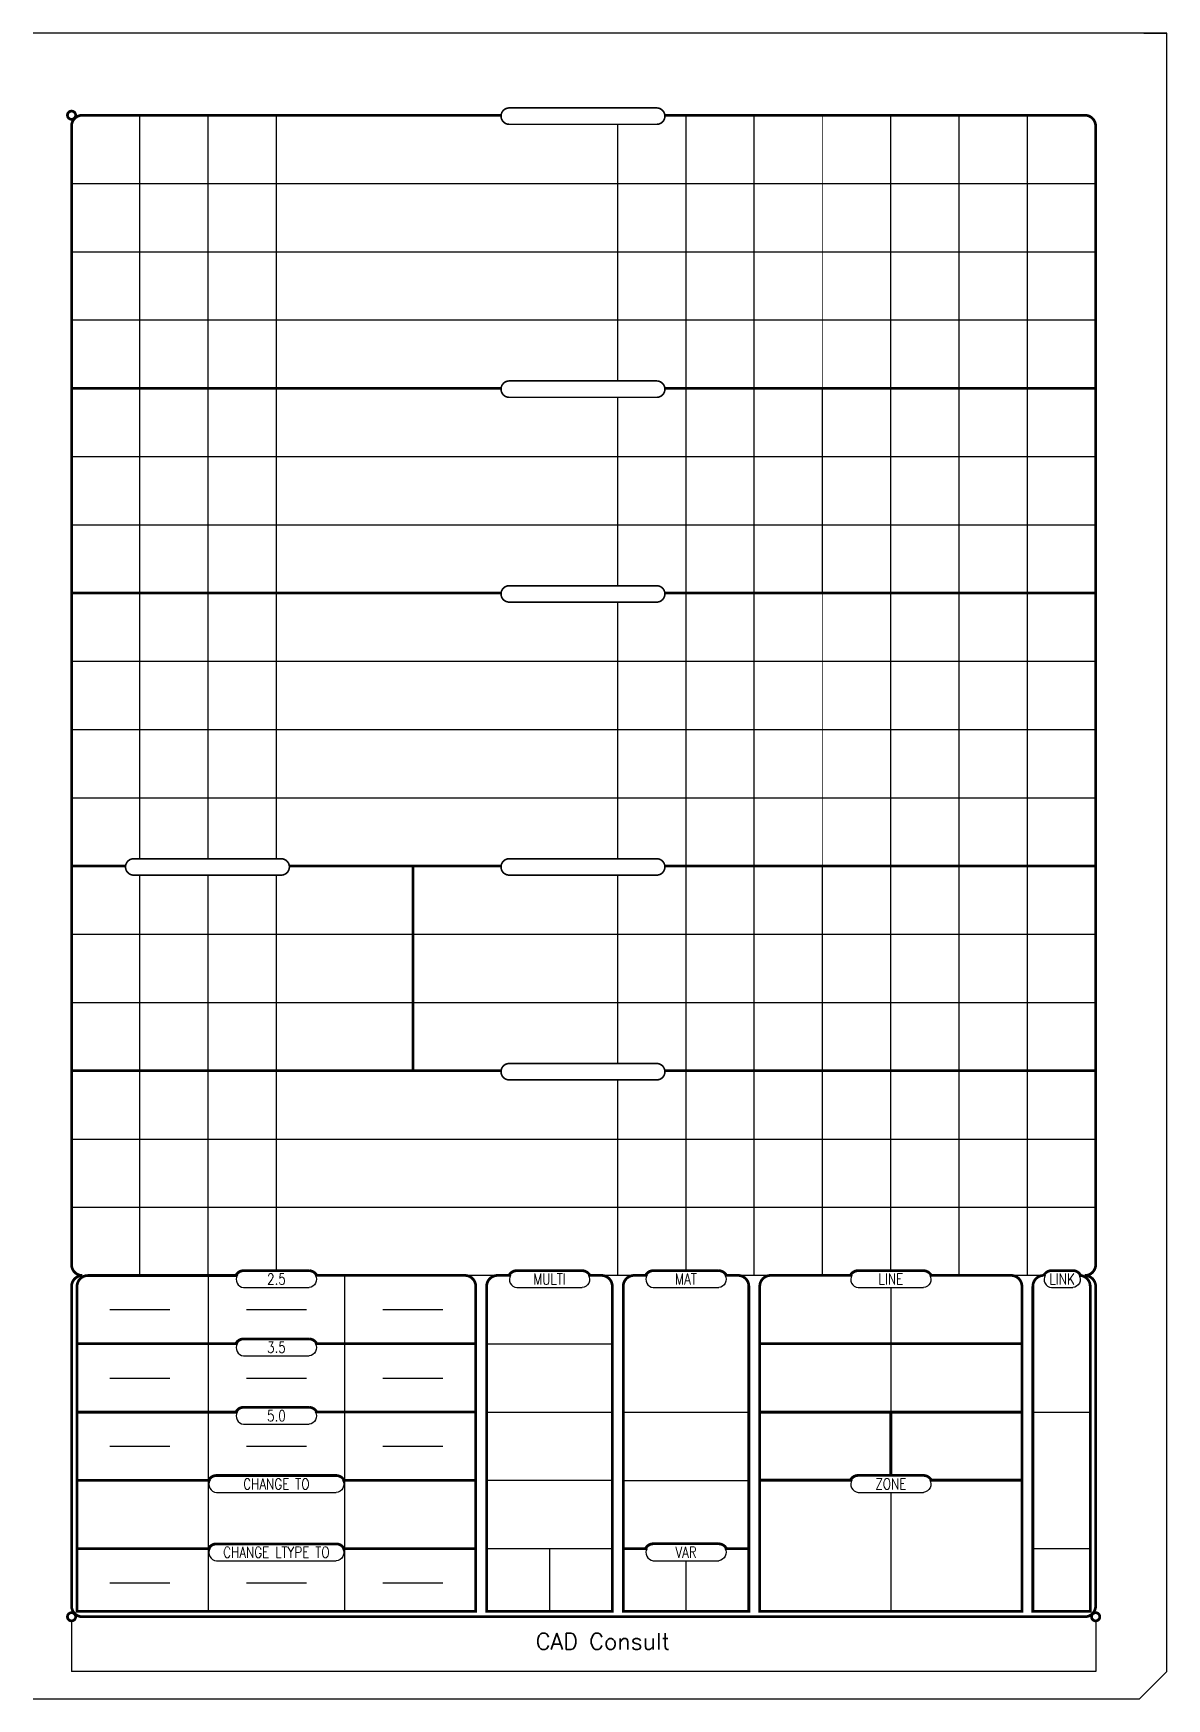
# Model space of a CAD drawing. Extents: x -7 to 201, y -5 to 300.
import ezdxf
from ezdxf.enums import TextEntityAlignment as Align

# ---------------------------------------------------------------- set-up
doc = ezdxf.new("R2010")
doc.units = 0
doc.header["$LTSCALE"] = 0.2
doc.linetypes.add('DASHDOT', pattern=[0])
doc.linetypes.add('HIDDEN', pattern=[0])
doc.layers.get('0').update_dxf_attribs({"linetype": 'CONTINUOUS'})
for name, color, linetype in [('BLAUW', 5, 'CONTINUOUS'), ('BORDER', 7, 'CONTINUOUS'), ('GRID', 4, 'CONTINUOUS'), ('GROEF', 1, 'CONTINUOUS'), ('SCHEIDINGEN', 3, 'CONTINUOUS'), ('TITEL', 3, 'CONTINUOUS'), ('ZWART', 7, 'CONTINUOUS')]:
    doc.layers.add(name, color=color, linetype=linetype)
doc.styles.get("Standard").update_dxf_attribs({"font": 'simplex'})

msp = doc.modelspace()

# ---------------------------------------------------------------- linework, layer by layer
at = {"color": 0}
for p, q in [((196.33, 300), (200.5, 300)), ((25, 72.5), (25, 11)), ((50, 72.5), (50, 11)), ((7, 66.25), (18, 66.25)), ((7, 53.73), (18, 53.73)), ((7, 41.23), (18, 41.23)), ((87.5, 22.48), (87.5, 10.99)), ((7, 16.21), (18, 16.21))]:
    msp.add_line(p, q, dxfattribs=at)
at = {"color": 0, "linetype": 'CONTINUOUS'}
for p, q in [((150, 70.29), (150, 47.48)), ((76, 60), (99, 60)), ((76, 47.5), (99, 47.5)), ((101, 47.48), (124, 47.48)), ((176, 47.48), (186.5, 47.48)), ((76, 35), (99, 35)), ((101, 34.98), (124, 34.98)), ((150, 32.79), (150, 11.01)), ((76, 22.48), (99, 22.48)), ((176, 22.5), (186.5, 22.5)), ((112.5, 11.01), (112.5, 20.27))]:
    msp.add_line(p, q, dxfattribs=at)
at = {"color": 0, "linetype": 'HIDDEN'}
for p, q in [((32, 66.25), (43, 66.25)), ((32, 53.73), (43, 53.73)), ((32, 41.23), (43, 41.23)), ((32, 16.21), (43, 16.21))]:
    msp.add_line(p, q, dxfattribs=at)
at = {"color": 0, "linetype": 'DASHDOT'}
for p, q in [((57, 66.25), (68, 66.25)), ((57, 53.73), (68, 53.73)), ((57, 41.23), (68, 41.23)), ((57, 16.21), (68, 16.21))]:
    msp.add_line(p, q, dxfattribs=at)
at = {"layer": 'BLAUW', "color": 0, "const_width": 0.5}
for points in [[(31.5, 73.39, 0.284968), (30.06, 72.43, 1)], [(31.5, 73.39, 0.292664), (30.07, 72.5)], [(43.5, 73.39, -0.284968), (44.95, 72.42, -1)], [(43.5, 73.39, -0.284968), (44.95, 72.42, -1)], [(81.5, 73.39, 0.284968), (80.06, 72.43, 1)], [(81.5, 73.39, 0.289779), (80.08, 72.51)], [(93.5, 73.39, -0.284968), (94.95, 72.42, -1)], [(93.5, 73.39, -0.284968), (94.95, 72.42, -1)], [(106.5, 73.39, 0.284968), (105.06, 72.43, 1)], [(106.5, 73.39, 0.289779), (105.08, 72.51)], [(118.5, 73.39, -0.284968), (119.95, 72.42, -1)], [(118.5, 73.39, -0.284968), (119.95, 72.42, -1)], [(144, 73.39, 0.284968), (142.56, 72.43, 1)], [(144, 73.39, 0.289779), (142.58, 72.51)], [(156, 73.39, -0.284968), (157.45, 72.42, -1)], [(156, 73.39, -0.284968), (157.45, 72.42, -1)], [(179.4, 73.41, 0.284968), (177.97, 72.45, 1)], [(183.35, 73.41, -0.284968), (184.79, 72.44, -1)], [(44.64, 72.52), (72, 72.52, -0.414214), (74, 70.52), (74, 11), (1, 11), (1, 70.5, -0.414214), (3, 72.5), (30.35, 72.5)], [(99, 70.52), (99, 10.99), (76, 10.99), (76, 70.52, -0.414214), (78, 72.52, -0.414214)], [(99, 70.52, 0.414214), (97, 72.52, 0.414214)], [(101, 70.52, -0.414214), (103, 72.52, -0.414214)], [(157.14, 72.52), (172, 72.52, -0.414214), (174, 70.52), (174, 11.01), (126, 11.01), (126, 70.52, -0.414214), (128, 72.52), (142.86, 72.52)], [(186.5, 70.52), (186.5, 10.99), (176, 10.99), (176, 70.52, -0.414214), (178, 72.52, -0.414214)], [(186.5, 70.52, 0.414214), (184.5, 72.52, 0.414214)], [(31.5, 60.89, 0.284968), (30.06, 59.93, 1)], [(31.5, 60.89, 0.289779), (30.08, 60.01)], [(43.5, 60.89, -0.284968), (44.95, 59.92, -1)], [(43.5, 60.89, -0.284968), (44.95, 59.92, -1)], [(31.5, 48.37, 0.284968), (30.06, 47.41, 1)], [(31.5, 48.37, 0.289779), (30.08, 47.49)], [(43.5, 48.37, -0.284968), (44.95, 47.4, -1)], [(43.5, 48.37, -0.284968), (44.95, 47.4, -1)], [(26.5, 35.87, 0.284968), (25.06, 34.91, 1)], [(26.5, 35.87, 0.289779), (25.08, 34.99)], [(48.5, 35.87, -0.284968), (49.95, 34.9, -1)], [(48.5, 35.87, -0.284968), (49.95, 34.9, -1)], [(144, 35.89, 0.284968), (142.56, 34.93, 1)], [(144, 35.89, 0.289779), (142.58, 35.01)], [(156, 35.89, -0.284968), (157.45, 34.92, -1)], [(156, 35.89, -0.284968), (157.45, 34.92, -1)], [(26.5, 23.34, 0.284968), (25.06, 22.39, 1)], [(26.5, 23.35, 0.289779), (25.08, 22.47)], [(48.5, 23.35, -0.284968), (49.95, 22.38, -1)], [(48.5, 23.34, -0.284968), (49.95, 22.37, -1)], [(106.5, 23.37, 0.284968), (105.06, 22.41, 1)], [(106.5, 23.37, 0.289779), (105.08, 22.49)], [(118.5, 23.37, -0.284968), (119.95, 22.4, -1)], [(118.5, 23.37, -0.284968), (119.95, 22.4, -1)]]:
    msp.add_lwpolyline(points, format="xyb", dxfattribs=at)
for points in [[(31.5, 73.39), (43.5, 73.39)], [(31.5, 73.39), (43.5, 73.39)], [(81.5, 73.39), (93.5, 73.39)], [(81.5, 73.39), (93.5, 73.39)], [(106.5, 73.39), (118.5, 73.39)], [(106.5, 73.39), (118.5, 73.39)], [(144, 73.39), (156, 73.39)], [(144, 73.39), (156, 73.39)], [(179.4, 73.41), (183.35, 73.41)], [(78, 72.52), (80.36, 72.52)], [(97, 72.52), (94.64, 72.52)], [(103, 72.52), (105.36, 72.52)], [(31.5, 60.89), (43.5, 60.89)], [(31.5, 60.89), (43.5, 60.89)], [(1, 60), (30.35, 60)], [(74, 60.02), (44.64, 60.02)], [(126, 60.02), (174, 60.02)], [(1, 47.48), (30.35, 47.48)], [(31.5, 48.37), (43.5, 48.37)], [(31.5, 48.37), (43.5, 48.37)], [(74, 47.5), (44.64, 47.5)], [(174, 47.48), (126, 47.48)], [(1, 34.98), (25.35, 34.98)], [(26.37, 35.87), (48.57, 35.87)], [(31.5, 35.87), (43.5, 35.87)], [(74, 35), (49.64, 35)], [(126, 35.02), (142.86, 35.02)], [(144, 35.89), (156, 35.89)], [(144, 35.89), (156, 35.89)], [(174, 35.02), (157.14, 35.02)], [(1, 22.46), (25.35, 22.46)], [(26.37, 23.34), (48.57, 23.34)], [(31.5, 23.35), (43.5, 23.35)], [(74, 22.48), (49.64, 22.48)], [(105.36, 22.5), (101, 22.5)], [(101, 22.5), (105.36, 22.5)], [(106.5, 23.37), (118.5, 23.37)], [(106.5, 23.37), (118.5, 23.37)], [(124, 22.5), (119.64, 22.5)], [(101, 11.01), (105.36, 11.01)]]:
    msp.add_lwpolyline(points, dxfattribs=at)
at = {"layer": 'BLAUW', "color": 0}
for points, format in [([(30.37, 72.55, 0.547704), (31.5, 70.29, 1)], "xyb"), ([(44.63, 72.55, -0.547704), (43.5, 70.29, -1)], "xyb"), ([(80.37, 72.55, 0.547704), (81.5, 70.29, 1)], "xyb"), ([(94.63, 72.55, -0.547704), (93.5, 70.29, -1)], "xyb"), ([(119.64, 72.52, 0.5, 0.5, 0), (122, 72.52, 0.5, 0.5, -0.414214), (124, 70.52, 0.5, 0.5, 0), (124, 11.01, 0.5, 0.5, 0), (101, 11.01, 0.5, 0.5, 0), (101, 70.52, 0, 0, 0)], "xyseb"), ([(105.37, 72.55, 0.547704), (106.5, 70.29, 1)], "xyb"), ([(119.63, 72.55, -0.547704), (118.5, 70.29, -1)], "xyb"), ([(142.87, 72.55, 0.547704), (144, 70.29, 1)], "xyb"), ([(157.13, 72.55, -0.547704), (156, 70.29, -1)], "xyb"), ([(178.28, 72.57, 0.547704), (179.4, 70.31, 1)], "xyb"), ([(184.47, 72.57, -0.556618), (183.31, 70.31, -1)], "xyb"), ([(30.37, 60.05, 0.547704), (31.5, 57.79, 1)], "xyb"), ([(44.63, 60.05, -0.547704), (43.5, 57.79, -1)], "xyb"), ([(30.37, 47.53, 0.547704), (31.5, 45.27, 1)], "xyb"), ([(44.63, 47.53, -0.547704), (43.5, 45.27, -1)], "xyb"), ([(150, 35.89, 0.5, 0.5, 0), (150, 47.48, 0, 0, 0)], "xyseb"), ([(25.37, 35.03, 0.556618), (26.54, 32.77, 1)], "xyb"), ([(49.63, 35.03, -0.556618), (48.46, 32.77, -1)], "xyb"), ([(142.87, 35.05, 0.547704), (144, 32.79, 1)], "xyb"), ([(157.13, 35.05, -0.547704), (156, 32.79, -1)], "xyb"), ([(25.37, 22.5, 0.556618), (26.54, 20.24, 1)], "xyb"), ([(49.63, 22.5, -0.556618), (48.46, 20.24, -1)], "xyb"), ([(105.37, 22.53, 0.547704), (106.5, 20.27, 1)], "xyb"), ([(119.63, 22.53, -0.547704), (118.5, 20.27, -1)], "xyb")]:
    msp.add_lwpolyline(points, format=format, dxfattribs=at)
for points in [[(31.5, 70.29), (43.5, 70.29)], [(31.5, 70.29), (43.5, 70.29)], [(81.5, 70.29), (93.5, 70.29)], [(81.5, 70.29), (93.5, 70.29)], [(106.5, 70.29), (118.5, 70.29)], [(106.5, 70.29), (118.5, 70.29)], [(144, 70.29), (156, 70.29)], [(144, 70.29), (156, 70.29)], [(179.4, 70.31), (183.31, 70.31)], [(31.5, 57.79), (43.5, 57.79)], [(31.5, 57.79), (43.5, 57.79)], [(31.5, 45.27), (43.5, 45.27)], [(31.5, 45.27), (43.5, 45.27)], [(26.54, 32.77), (48.46, 32.77)], [(31.5, 32.77), (43.5, 32.77)], [(144, 32.79), (156, 32.79)], [(144, 32.79), (156, 32.79)], [(26.54, 20.24), (48.46, 20.24)], [(31.5, 20.25), (43.5, 20.25)], [(106.5, 20.27), (118.5, 20.27)], [(106.5, 20.27), (118.5, 20.27)]]:
    msp.add_lwpolyline(points, dxfattribs=at)
at = {"layer": 'BORDER', "color": 0}
for p, q in [((0, 9.25), (0, 0)), ((187.5, 9.25), (187.5, 0)), ((187.5, 0), (0, 0))]:
    msp.add_line(p, q, dxfattribs=at)
at = {"layer": 'GRID', "color": 0, "linetype": 'CONTINUOUS'}
for p, q in [((12.5, 148.83), (12.5, 285)), ((25, 148.83), (25, 285)), ((37.5, 148.83), (37.5, 285)), ((112.5, 73.39), (112.5, 285)), ((125, 72.5), (125, 285)), ((150, 73.39), (150, 285)), ((162.5, 72.5), (162.5, 285)), ((175, 72.5), (175, 285)), ((100, 236.33), (100, 283.33)), ((0, 272.5), (187.5, 272.5)), ((0, 260), (187.5, 260)), ((0, 247.5), (187.5, 247.5)), ((137.5, 197.5), (137.5, 235)), ((100, 198.83), (100, 233.33)), ((100, 223.83), (100, 233.33)), ((0, 222.5), (187.5, 222.5)), ((100, 198.83), (100, 220.83)), ((0, 210), (187.5, 210)), ((100, 148.83), (100, 195.83)), ((100, 173.83), (100, 195.83)), ((0, 185), (187.5, 185)), ((0, 172.5), (187.5, 172.5)), ((0, 160), (187.5, 160)), ((137.5, 72.5), (137.5, 147.5)), ((12.5, 72.5), (12.5, 145.83)), ((25, 72.5), (25, 145.83)), ((37.5, 73.39), (37.5, 145.83)), ((100, 111.33), (100, 145.83)), ((0, 135), (187.5, 135)), ((0, 122.5), (187.5, 122.5)), ((100, 72.5), (100, 108.33)), ((0, 97.5), (187.5, 97.5)), ((0, 85), (187.5, 85)), ((77.71, 72.5), (72.29, 72.5)), ((102.71, 72.5), (97.29, 72.5)), ((127.71, 72.5), (122.29, 72.5)), ((177.71, 72.5), (172.29, 72.5))]:
    msp.add_line(p, q, dxfattribs=at)
at = {"layer": 'GROEF', "color": 0}
for p, q in [((200.5, 300), (-7, 300)), ((200.5, 0), (200.5, 300)), ((-7, -5), (195.5, -5))]:
    msp.add_line(p, q, dxfattribs=at)
at = {"layer": 'GROEF', "color": 0, "linetype": 'CONTINUOUS'}
for p, q in [((200.5, 0), (200.5, 285)), ((195.5, -5), (200.5, 0)), ((0, -5), (195.5, -5))]:
    msp.add_line(p, q, dxfattribs=at)
at = {"layer": 'SCHEIDINGEN', "color": 0, "const_width": 0.5}
msp.add_lwpolyline([(78.64, 285), (2, 285, 0.414214), (0, 283), (0, 74.5, 0.414214), (2, 72.5, 0.414214), (0, 70.5), (0, 12, 0.414214), (2, 10), (185.5, 10, 0.414214), (187.5, 12), (187.5, 70.5, 0.414214), (185.5, 72.5, 0.414214), (187.5, 74.5), (187.5, 283, 0.414214), (185.5, 285), (108.62, 285)], format="xyb", dxfattribs=at)
at = {"layer": 'SCHEIDINGEN', "color": 0, "linetype": 'CONTINUOUS', "const_width": 0.3}
for points in [[(80.13, 286.33), (107.13, 286.33, -1), (107.13, 283.33), (80.13, 283.33, -1)], [(80.13, 236.33), (107.13, 236.33, -1), (107.13, 233.33), (80.13, 233.33, -1)], [(80.13, 198.83), (107.13, 198.83, -1), (107.13, 195.83), (80.13, 195.83, -1)], [(11.38, 148.83), (38.38, 148.83, -1), (38.38, 145.83), (11.38, 145.83, -1)], [(80.13, 148.83), (107.13, 148.83, -1), (107.13, 145.83), (80.13, 145.83, -1)], [(80.13, 111.33), (107.13, 111.33, -1), (107.13, 108.33), (80.13, 108.33, -1)]]:
    msp.add_lwpolyline(points, format="xyb", close=True, dxfattribs=at)
at = {"layer": 'SCHEIDINGEN', "color": 0, "linetype": 'CONTINUOUS'}
for points, const_width in [([(137.5, 235), (137.5, 285)], 0.1), ([(0, 235), (78.64, 235)], 0.5), ([(108.62, 235), (187.5, 235)], 0.5), ([(0, 197.5), (78.64, 197.5)], 0.5), ([(108.62, 197.5), (187.5, 197.5)], 0.5), ([(137.5, 147.5), (137.5, 197.5)], 0.1), ([(0, 147.5), (9.89, 147.5)], 0.5), ([(39.87, 147.5), (78.64, 147.5)], 0.5), ([(62.5, 147.5), (62.5, 110)], 0.5), ([(108.62, 147.5), (187.5, 147.5)], 0.5), ([(0, 110), (78.64, 110)], 0.5), ([(108.62, 110), (187.5, 110)], 0.5)]:
    msp.add_lwpolyline(points, dxfattribs=dict(at, const_width=const_width))
at = {"layer": 'ZWART', "color": 0, "linetype": 'CONTINUOUS', "const_width": 0.5}
for points in [[(-0.75, 285, 1), (0.75, 285, 1)], [(-0.75, 10, 1), (0.75, 10, 1)], [(186.75, 10, 1), (188.25, 10, 1)]]:
    msp.add_lwpolyline(points, format="xyb", close=True, dxfattribs=at)

# ---------------------------------------------------------------- texts
at = {"layer": 'GRID', "color": 0, "linetype": 'CONTINUOUS'}
msp.add_text('CAD Consult', height=3, dxfattribs=at).set_placement((85, 4))
at = {"layer": 'TITEL', "color": 0, "width": 0.8}
for s, p in [('2.5', (37.5, 71.84)), ('MULTI', (87.5, 71.84)), ('MAT', (112.5, 71.84)), ('LINE', (150, 71.84)), ('LINK', (181.35, 71.85)), ('3.5', (37.5, 59.34)), ('5.0', (37.5, 46.82)), ('CHANGE TO', (37.5, 34.32)), ('ZONE', (150, 34.34)), ('CHANGE LTYPE TO', (37.5, 21.82)), ('VAR', (112.5, 21.82))]:
    msp.add_text(s, height=2, dxfattribs=at).set_placement(p, align=Align.MIDDLE)

doc.saveas('drawing.dxf')
